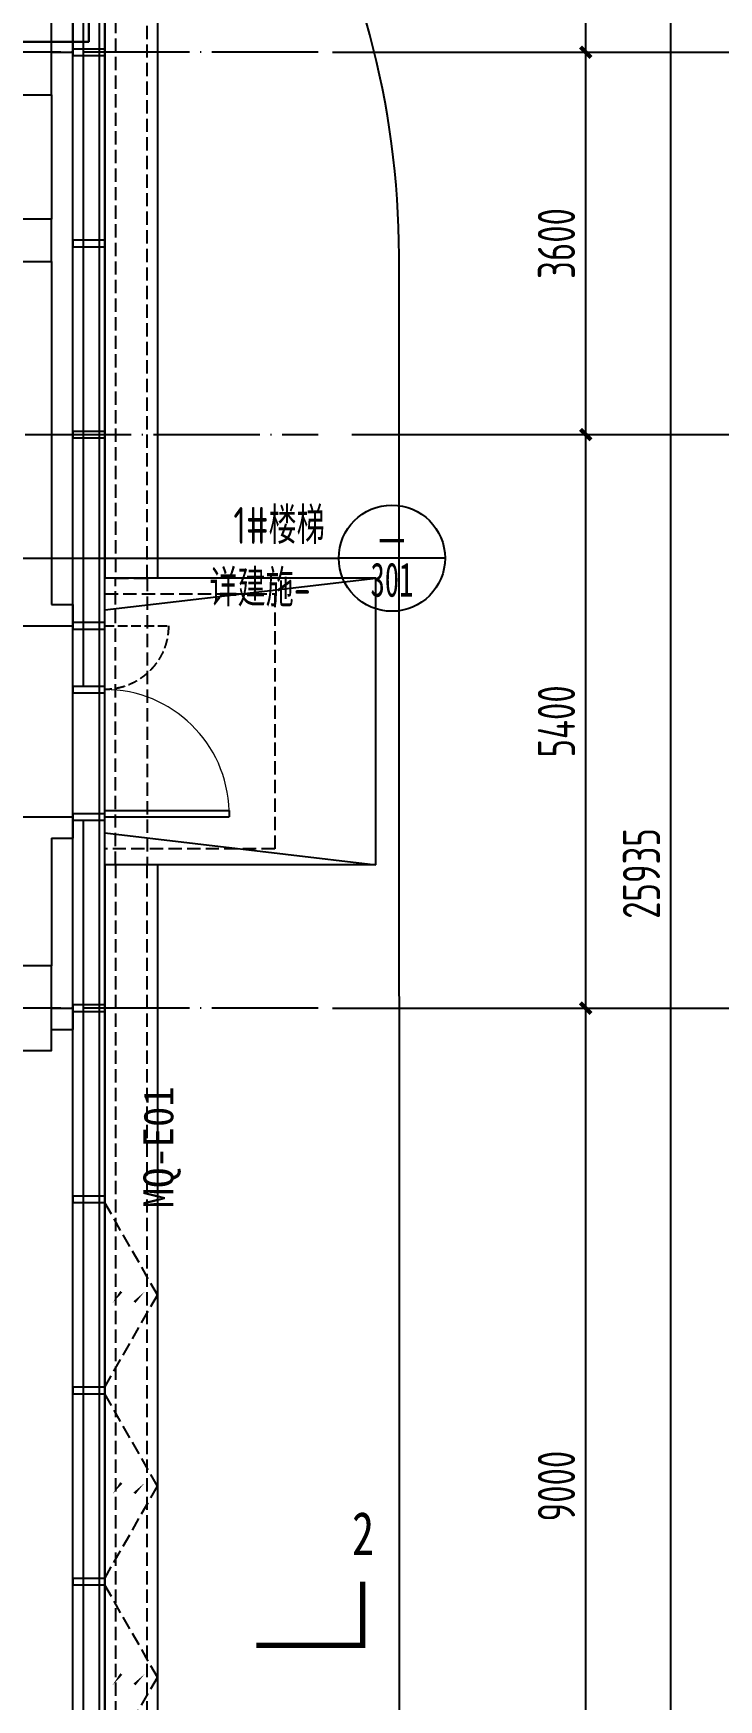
# Model space of a CAD drawing. Extents: x -1262219 to 73468, y -207485 to 163917.
# Drawn here: x -622646 to -616199, y 2489 to 18179 of the extents above; entities that cross this region are included whole.
import ezdxf
from ezdxf.enums import TextEntityAlignment as Align

# ---------------------------------------------------------------- set-up
doc = ezdxf.new("R2010")
doc.units = 0
doc.header["$LTSCALE"] = 500
doc.header["$MEASUREMENT"] = 0
for name, pattern in [('13#楼幕墙$0$DASH', [0.35, 0.25, -0.1]), ('X-104 13#平面$0$ACAD_ISO05W100', [34, 24, -3, 0.5, -3, 0.5, -3]), ('X-104 13#平面$0$DASH', [0.35, 0.25, -0.1]), ('X-104 13#平面$0$DOTE', [2.42, 2, -0.2, 0.02, -0.2])]:
    doc.linetypes.add(name, pattern=pattern)
doc.layers.get('0').update_dxf_attribs({"linetype": 'CONTINUOUS'})
doc.layers.get('Defpoints').update_dxf_attribs({"linetype": 'CONTINUOUS'})
for name, color, linetype in [('13#楼幕墙$0$A-C_幕墙龙骨', 133, 'CONTINUOUS'), ('13#楼幕墙$0$A-C_玻璃幕墙', 140, 'CONTINUOUS'), ('13#楼幕墙$0$A-C_窗', 140, 'CONTINUOUS'), ('13#楼幕墙$0$DOOR_FIRE', 220, 'CONTINUOUS'), ('X-104 13#平面$0$01-标注_符号', 200, 'CONTINUOUS'), ('X-104 13#平面$0$01-标注_轴线坐标', 132, 'CONTINUOUS'), ('X-104 13#平面$0$02-TEXT_标注', 130, 'CONTINUOUS'), ('X-104 13#平面$0$A-C_玻璃幕墙', 140, 'CONTINUOUS'), ('X-104 13#平面$0$A-E_楼梯', 171, 'CONTINUOUS'), ('X-104 13#平面$0$A-O_散水', 134, 'CONTINUOUS'), ('X-104 13#平面$0$A-TECH_结构', 21, 'CONTINUOUS'), ('X-104 13#平面$0$A_AXIS-轴线', 36, 'X-104 13#平面$0$DOTE'), ('X-104 13#平面$0$A_STR-砌块墙', 121, 'CONTINUOUS'), ('X-104 13#平面$0$A_STR-砼柱', 51, 'CONTINUOUS'), ('X-104 13#平面$0$M-道路 边线', 151, 'CONTINUOUS')]:
    doc.layers.add(name, color=color, linetype=linetype)
doc.layers.add('X-104 13#平面$0$000套内', color=226, linetype='CONTINUOUS', lineweight=30, plot=False)
doc.styles.add('X-104 13#平面$0$_TCH_AXIS', font='STXIHEI.TTF', dxfattribs={"width": 0.75})
doc.styles.add('X-104 13#平面$0$_TCH_DIM', font='ros1.shx', dxfattribs={"width": 0.8, "bigfont": 'jd.shx'})
doc.styles.add('X-104 13#平面$0$_TCH_DIM_T3', font='ros1.shx', dxfattribs={"width": 0.8, "bigfont": 'jd.shx'})
doc.styles.add('X-104 13#平面$0$_TCH_LABEL', font='STXIHEI.TTF', dxfattribs={"width": 0.75})
doc.dimstyles.new('X-104 13#平面$0$_TCH_ARCH&&100', dxfattribs={"dimtxt": 350, "dimasz": 100, "dimexe": 250, "dimexo": 300, "dimgap": 100, "dimtad": 1, "dimdec": 0, "dimzin": 0, "dimdsep": 46, "dimtxsty": 'X-104 13#平面$0$_TCH_DIM_T3', "dimblk": 'X-104 13#平面$0$_ArchTick', "dimcen": 0.09, "dimclrt": 7, "dimazin": 2, "dimtfac": 1, "dimtdec": 0, "dimtix": 1, "dimtmove": 2, "dimatfit": 3, "dimfxl": 0, "dimtolj": 1, "dimtzin": 0, "dimarcsym": 0})

# ---------------------------------------------------------------- blocks, each defined once
blk = doc.blocks.new('X-104 13#平面$0$_ArchTick')
at = {"color": 0, "linetype": 'ByBlock', "const_width": 0.4}
blk.add_lwpolyline([(-0.5, -0.5), (0.5, 0.5)], dxfattribs=at)
blk = doc.blocks.new('*D189')
at = {"layer": 'Defpoints', "color": 0}
for p in [(60425, 23235), (63725, 23235), (60425, -2700)]:
    blk.add_point(p, dxfattribs=at)
at = {"layer": 'X-104 13#平面$0$01-标注_轴线坐标', "color": 0, "lineweight": -2}
for p, q in [((60725, 23235), (63975, 23235)), ((63725, -2700), (63725, 23235)), ((60725, -2700), (63975, -2700))]:
    blk.add_line(p, q, dxfattribs=at)
at = {"layer": 'X-104 13#平面$0$01-标注_轴线坐标', "color": 0, "lineweight": -2, "xscale": 100, "yscale": 100, "zscale": 100}
for p, rotation in [((63725, 23235), 90), ((63725, -2700), 270)]:
    blk.add_blockref('X-104 13#平面$0$_ArchTick', p, dxfattribs=dict(at, rotation=rotation))
at = {"layer": 'X-104 13#平面$0$01-标注_轴线坐标', "color": 7, "insert": (63450, 10268), "char_height": 350, "attachment_point": 5, "rotation": 90, "style": 'X-104 13#平面$0$_TCH_DIM_T3'}
blk.add_mtext('\\A1;25935', dxfattribs=at)
blk = doc.blocks.new('*D191')
at = {"layer": 'Defpoints', "color": 0}
for p in [(60425, 9000), (62925, 9000), (60425, 0)]:
    blk.add_point(p, dxfattribs=at)
at = {"layer": 'X-104 13#平面$0$01-标注_轴线坐标', "color": 0, "lineweight": -2}
for p, q in [((60725, 9000), (63175, 9000)), ((62925, 0), (62925, 9000)), ((60725, 0), (63175, 0))]:
    blk.add_line(p, q, dxfattribs=at)
at = {"layer": 'X-104 13#平面$0$01-标注_轴线坐标', "color": 0, "lineweight": -2, "xscale": 100, "yscale": 100, "zscale": 100}
for p, rotation in [((62925, 9000), 90), ((62925, 0), 270)]:
    blk.add_blockref('X-104 13#平面$0$_ArchTick', p, dxfattribs=dict(at, rotation=rotation))
at = {"layer": 'X-104 13#平面$0$01-标注_轴线坐标', "color": 7, "insert": (62650, 4500), "char_height": 350, "attachment_point": 5, "rotation": 90, "style": 'X-104 13#平面$0$_TCH_DIM_T3'}
blk.add_mtext('\\A1;9000', dxfattribs=at)
blk = doc.blocks.new('*D192')
at = {"layer": 'Defpoints', "color": 0}
for p in [(60425, 14400), (62925, 14400), (60425, 9000)]:
    blk.add_point(p, dxfattribs=at)
at = {"layer": 'X-104 13#平面$0$01-标注_轴线坐标', "color": 0, "lineweight": -2}
for p, q in [((60725, 14400), (63175, 14400)), ((62925, 9000), (62925, 14400)), ((60725, 9000), (63175, 9000))]:
    blk.add_line(p, q, dxfattribs=at)
at = {"layer": 'X-104 13#平面$0$01-标注_轴线坐标', "color": 0, "lineweight": -2, "xscale": 100, "yscale": 100, "zscale": 100}
for p, rotation in [((62925, 14400), 90), ((62925, 9000), 270)]:
    blk.add_blockref('X-104 13#平面$0$_ArchTick', p, dxfattribs=dict(at, rotation=rotation))
at = {"layer": 'X-104 13#平面$0$01-标注_轴线坐标', "color": 7, "insert": (62650, 11700), "char_height": 350, "attachment_point": 5, "rotation": 90, "style": 'X-104 13#平面$0$_TCH_DIM_T3'}
blk.add_mtext('\\A1;5400', dxfattribs=at)
blk = doc.blocks.new('*D193')
at = {"layer": 'Defpoints', "color": 0}
for p in [(60425, 18000), (62925, 18000), (60425, 14400)]:
    blk.add_point(p, dxfattribs=at)
at = {"layer": 'X-104 13#平面$0$01-标注_轴线坐标', "color": 0, "lineweight": -2}
for p, q in [((60725, 18000), (63175, 18000)), ((62925, 14400), (62925, 18000)), ((60725, 14400), (63175, 14400))]:
    blk.add_line(p, q, dxfattribs=at)
at = {"layer": 'X-104 13#平面$0$01-标注_轴线坐标', "color": 0, "lineweight": -2, "xscale": 100, "yscale": 100, "zscale": 100}
for p, rotation in [((62925, 18000), 90), ((62925, 14400), 270)]:
    blk.add_blockref('X-104 13#平面$0$_ArchTick', p, dxfattribs=dict(at, rotation=rotation))
at = {"layer": 'X-104 13#平面$0$01-标注_轴线坐标', "color": 7, "insert": (62650, 16200), "char_height": 350, "attachment_point": 5, "rotation": 90, "style": 'X-104 13#平面$0$_TCH_DIM_T3'}
blk.add_mtext('\\A1;3600', dxfattribs=at)
blk = doc.blocks.new('*D194')
at = {"layer": 'Defpoints', "color": 0}
for p in [(60425, 23235), (62925, 23235), (60425, 18000)]:
    blk.add_point(p, dxfattribs=at)
at = {"layer": 'X-104 13#平面$0$01-标注_轴线坐标', "color": 0, "lineweight": -2}
for p, q in [((60725, 23235), (63175, 23235)), ((62925, 18000), (62925, 23235)), ((60725, 18000), (63175, 18000))]:
    blk.add_line(p, q, dxfattribs=at)
at = {"layer": 'X-104 13#平面$0$01-标注_轴线坐标', "color": 0, "lineweight": -2, "xscale": 100, "yscale": 100, "zscale": 100}
for p, rotation in [((62925, 23235), 90), ((62925, 18000), 270)]:
    blk.add_blockref('X-104 13#平面$0$_ArchTick', p, dxfattribs=dict(at, rotation=rotation))
at = {"layer": 'X-104 13#平面$0$01-标注_轴线坐标', "color": 7, "insert": (62650, 20618), "char_height": 350, "attachment_point": 5, "rotation": 90, "style": 'X-104 13#平面$0$_TCH_DIM_T3'}
blk.add_mtext('\\A1;5235', dxfattribs=at)
blk = doc.blocks.new('13#楼幕墙$0$A$C62EA228A')
at = {"linetype": '13#楼幕墙$0$DASH'}
blk.add_lwpolyline([(10, -300), (-860, -797), (-1730, -300)], dxfattribs=at)
at = {"layer": '13#楼幕墙$0$A-C_玻璃幕墙', "color": 1}
blk.add_lwpolyline([(-889, -674, 0, 25, 0), (-792, -580, 0, 0, 0), (-890, -456, 25, 0, 0), (-786, -374, 0, 0, 0)], format="xyseb", dxfattribs=at)
blk = doc.blocks.new('13#楼幕墙$0$A$C7A413A1D')
blk.add_lwpolyline([(-70, -300), (-10, -300), (-10, 0), (-70, 0)], close=True)
blk = doc.blocks.new('13#楼幕墙$0$$DorLib2D$00000001')
for p, q in [((0.45, 0.975), (0.5, 0.975)), ((0.45, 0), (0.45, 0.975)), ((0.5, 0), (0.5, 0.975)), ((0.5, 0), (0.45, 0))]:
    blk.add_line(p, q)
at = {"lineweight": 13}
blk.add_arc((0.475, 0), 0.975, 91.4693, 180, dxfattribs=at)
blk = doc.blocks.new('13#楼幕墙$0$A$C2CD63A88')
at = {"linetype": '13#楼幕墙$0$DASH'}
blk.add_lwpolyline([(-10, 720), (-10, -120)], dxfattribs=at)
blk.add_arc((-10, 720), 840, 270, 360, dxfattribs=at)
blk = doc.blocks.new('13#楼幕墙')
at = {"layer": '13#楼幕墙$0$A-C_玻璃幕墙'}
for p, q in [((58200, 12030), (58200, 18867)), ((58350, 12030), (58350, 18937)), ((58100, -800), (58100, 18820)), ((58200, -900), (58200, 10770)), ((58350, -1050), (58350, 10770))]:
    blk.add_line(p, q, dxfattribs=at)
for points in [[(4493, 15500), (-900, 15500), (-900, -1700), (22100, -1700), (22100, -1100), (58400, -1100), (58400, 18960), (53293, 23245), (37800, 14300), (37800, 10200), (12500, 10200), (4493, 15500)], [(58100, 11900), (58100, 12600)]]:
    blk.add_lwpolyline(points, dxfattribs=at)
at = {"layer": '13#楼幕墙$0$A-C_幕墙龙骨', "rotation": 90}
for p in [(58100, 18040), (58100, 16240), (58100, 14440), (58100, 12640), (58100, 12040), (58100, 10840), (58100, 9040), (58100, 7240), (58100, 5440), (58100, 3640)]:
    blk.add_blockref('13#楼幕墙$0$A$C7A413A1D', p, dxfattribs=at)
at = {"layer": '13#楼幕墙$0$A-C_窗', "xscale": -0.71428571428569, "yscale": 0.71428571428569, "zscale": 0.71428571428569, "rotation": 90}
blk.add_blockref('13#楼幕墙$0$A$C2CD63A88', (58914, 12593), dxfattribs=at)
at = {"layer": '13#楼幕墙$0$A-C_窗', "xscale": -1, "rotation": 90}
for p in [(58100, 5440), (58100, 3640), (58100, 1840)]:
    blk.add_blockref('13#楼幕墙$0$A$C62EA228A', p, dxfattribs=at)
at = {"layer": '13#楼幕墙$0$DOOR_FIRE', "xscale": 1200.000000000032, "yscale": 1200.000000000032, "zscale": 1200.000000000032, "rotation": 270}
blk.add_blockref('13#楼幕墙$0$$DorLib2D$00000001', (58400, 11400), dxfattribs=at)
blk = doc.blocks.new('X-104 13#平面$0$A$C0BB3323F')
at = {"layer": 'Defpoints'}
blk.add_lwpolyline([(59300, 600), (59300, 20660), (54205, 24935), (38700, 16000), (38700, 11900), (13400, 11900), (5393, 17200), (0, 17200), (0, 0), (23000, 0), (23000, 600)], close=True, dxfattribs=at)
at = {"layer": 'X-104 13#平面$0$M-道路 边线', "ltscale": 0.5}
blk.add_line((62076, -2539), (62069, 17786), dxfattribs=at)
blk.add_arc((54069, 17783), 8000, 0.0204, 119.6076, dxfattribs=at)
blk = doc.blocks.new('_FZHK')
blk.add_lwpolyline([(-0.5, -0.5), (0.5, -0.5), (0.5, 0.5), (-0.5, 0.5)], close=True)
blk = doc.blocks.new('X-104 13#平面$0$轴网')
at = {"layer": 'X-104 13#平面$0$01-标注_轴线坐标'}
for p, q in [((60543.5, 18000), (64543.5, 18000)), ((61784.1, 14400), (64543.5, 14400)), ((60543.5, 9000), (64543.5, 9000))]:
    blk.add_line(p, q, dxfattribs=at)
at = {"layer": 'X-104 13#平面$0$A_AXIS-轴线', "linetype": 'X-104 13#平面$0$DOTE'}
for p, q in [((60408.4, 18000), (-2925, 18000)), ((60408.4, 9000), (-2925, 9000))]:
    blk.add_line(p, q, dxfattribs=at)
at = {"layer": 'X-104 13#平面$0$01-标注_轴线坐标'}
for p1, p2, distance, text, picture, middle in [((60425, -2700), (60425, 23235.1), -3300, '25935', '*D189', (63450, 10267.5)), ((60425, 18000), (60425, 23235.1), -2500, '5235', '*D194', (62650, 20617.5)), ((60425, 14400), (60425, 18000), -2500, '3600', '*D193', (62650, 16200)), ((60425, 9000), (60425, 14400), -2500, '5400', '*D192', (62650, 11700)), ((60425, 0), (60425, 9000), -2500, '9000', '*D191', (62650, 4500))]:
    dim = blk.add_aligned_dim(p1=p1, p2=p2, distance=distance, text=text, dimstyle='X-104 13#平面$0$_TCH_ARCH&&100', dxfattribs=at)
    dim.commit()
    dim.dimension.update_dxf_attribs({"geometry": picture, "text_midpoint": middle})
blk = doc.blocks.new('X-104 13#平面')
at = {"layer": 'X-104 13#平面$0$000套内'}
blk.add_lwpolyline([(7100, -1550), (21950, -1550), (21950, -950), (48400, -950), (48400, 11050), (53400, 11050), (53400, 18100), (58250, 18100), (58250, 18890), (53289.1, 23052.7), (37950, 14213.3), (37950, 10050), (12454.9, 10050), (4447.4, 15350), (4100, 15350), (4100, 6300), (7100, 6300), (7100, -1550)], dxfattribs=at)
at = {"layer": 'X-104 13#平面$0$01-标注_符号'}
for p, q in [((57141.5, 13236.7), (59041.6, 13236.7)), ((59041.6, 13236.7), (60602.1, 13236.7)), ((61602.1, 13236.7), (60602.1, 13236.7))]:
    blk.add_line(p, q, dxfattribs=at)
at = {"layer": 'X-104 13#平面$0$01-标注_符号', "const_width": 50}
blk.add_lwpolyline([(59826.5, 3000), (60826.5, 3000), (60826.5, 3600)], dxfattribs=at)
at = {"layer": 'X-104 13#平面$0$01-标注_符号'}
blk.add_circle((61102.1, 13236.7), 500, dxfattribs=at)
at = {"layer": 'X-104 13#平面$0$A-C_玻璃幕墙', "linetype": 'X-104 13#平面$0$DASH'}
blk.add_lwpolyline([(60000, 10500), (58400, 10500), (58400, 12900), (60000, 12900)], close=True, dxfattribs=at)
at = {"layer": 'X-104 13#平面$0$A-E_楼梯'}
for p, q in [((60950, 13050), (58400, 13050)), ((58400, 10350), (58400, 13050)), ((58400, 12750), (60950, 13050)), ((60950, 10350), (60950, 13050)), ((58400, 10650), (60950, 10350)), ((60950, 10350), (58400, 10350))]:
    blk.add_line(p, q, dxfattribs=at)
at = {"layer": 'X-104 13#平面$0$A-O_散水'}
for points in [[(58900, 13050), (58900, 19193.2), (53346.4, 23853.1), (37300, 14588.9), (37300, 10700), (23300, 10700), (23300, 10200), (37800, 10200), (37800, 14300), (53293.2, 23245), (58400, 18960), (58400, 13050)], [(58400, 10350), (58400, -1100), (56000, -1100), (56000, -1600), (58900, -1600), (58900, 10350)]]:
    blk.add_lwpolyline(points, dxfattribs=at)
at = {"layer": 'X-104 13#平面$0$A-O_散水', "linetype": 'X-104 13#平面$0$DASH'}
for points in [[(58800, 13050), (58800, 19146.5), (53335.8, 23731.5), (37400, 14531.2), (37400, 10600), (23300, 10600), (23300, 10300), (37700, 10300), (37700, 14357.8), (53303.8, 23366.6), (58500, 19006.6), (58500, 13050)], [(58500, 10350), (58500, -1200), (56100, -1200), (56100, -1500), (58800, -1500), (58800, 10350)]]:
    blk.add_lwpolyline(points, dxfattribs=at)
blk.add_lwpolyline([(58800, 10350), (58500, 10350), (58500, 13050), (58800, 13050)], close=True, dxfattribs=at)
at = {"layer": 'X-104 13#平面$0$A-TECH_结构'}
blk.add_lwpolyline([(58350, -1050), (58350, 18936.6), (53287.9, 23184.2), (37850, 14271.1), (37850, 10150), (12485, 10150), (4477.5, 15450), (-850, 15450), (-850, -1650), (22050, -1650), (22050, -1050)], close=True, dxfattribs=at)
at = {"layer": 'X-104 13#平面$0$A_AXIS-轴线', "linetype": 'X-104 13#平面$0$DOTE'}
blk.add_line((39500, 14400), (60408.4, 14400), dxfattribs=at)
at = {"layer": 'X-104 13#平面$0$A_STR-砌块墙'}
for p, q in [((58100, 18820), (58100, 18000)), ((57900, 18000), (58100, 18000)), ((57900, 17600), (57900, 16430)), ((57900, 16030), (57900, 12800)), ((57900, 12800), (58100, 12800)), ((58100, 12800), (58100, 12600)), ((57500, 12600), (58100, 12600)), ((57500, 10800), (58100, 10800)), ((58100, 10800), (58100, 10600)), ((57900, 10600), (58100, 10600)), ((57900, 10600), (57900, 10100)), ((57900, 10100), (57900, 9400)), ((57900, 9000), (58100, 9000)), ((58100, 9000), (58100, 8800)), ((57900, 8800), (58100, 8800))]:
    blk.add_line(p, q, dxfattribs=at)
for name, p in [('X-104 13#平面$0$A$C0BB3323F', (-900, -1700)), ('X-104 13#平面$0$轴网', (0, 0))]:
    blk.add_blockref(name, p)
at = {"layer": 'X-104 13#平面$0$A-TECH_结构'}
blk.add_blockref('13#楼幕墙', (0, 0), dxfattribs=at)
at = {"layer": 'X-104 13#平面$0$A_STR-砼柱'}
for p, xscale, yscale, zscale in [((57600, 18000), 600, 800, 800), ((57700, 16230), 400, 400, 400), ((57600, 9000), 600, 800, 800)]:
    blk.add_blockref('_FZHK', p, dxfattribs=dict(at, xscale=xscale, yscale=yscale, zscale=zscale))
at = {"layer": 'X-104 13#平面$0$01-标注_符号', "color": 7}
for s, height, style, width, p in [('1#楼梯', 347.29, 'X-104 13#平面$0$_TCH_DIM', 0.8, (59610.8, 13371)), ('详建施-', 347.29, 'X-104 13#平面$0$_TCH_DIM', 0.8, (59386.1, 12781.7)), ('2', 407.8, 'X-104 13#平面$0$_TCH_LABEL', 0.75, (60726.6, 3850))]:
    blk.add_text(s, height=height, dxfattribs=dict(at, style=style, width=width)).set_placement(p)
at = {"layer": 'X-104 13#平面$0$01-标注_符号', "color": 7, "style": 'X-104 13#平面$0$_TCH_LABEL'}
for s, height, width, p, p2 in [('-', 322, 3.75, (60900.9, 13276.9), (61303.4, 13276.9)), ('301', 321.99, 0.749097, (60900.9, 12874.5), (61303.4, 12874.5))]:
    blk.add_text(s, height=height, dxfattribs=dict(at, width=width)).set_placement(p, p2, align=Align.FIT)
at = {"layer": 'X-104 13#平面$0$02-TEXT_标注', "linetype": 'X-104 13#平面$0$ACAD_ISO05W100', "style": 'X-104 13#平面$0$_TCH_AXIS'}
blk.add_text('MQ-E01', height=281.25, rotation=90, dxfattribs=at).set_placement((59045.7, 7115.9))

msp = doc.modelspace()

# ---------------------------------------------------------------- block references
msp.add_blockref('X-104 13#平面', (-680375, 0))

doc.saveas('drawing.dxf')
